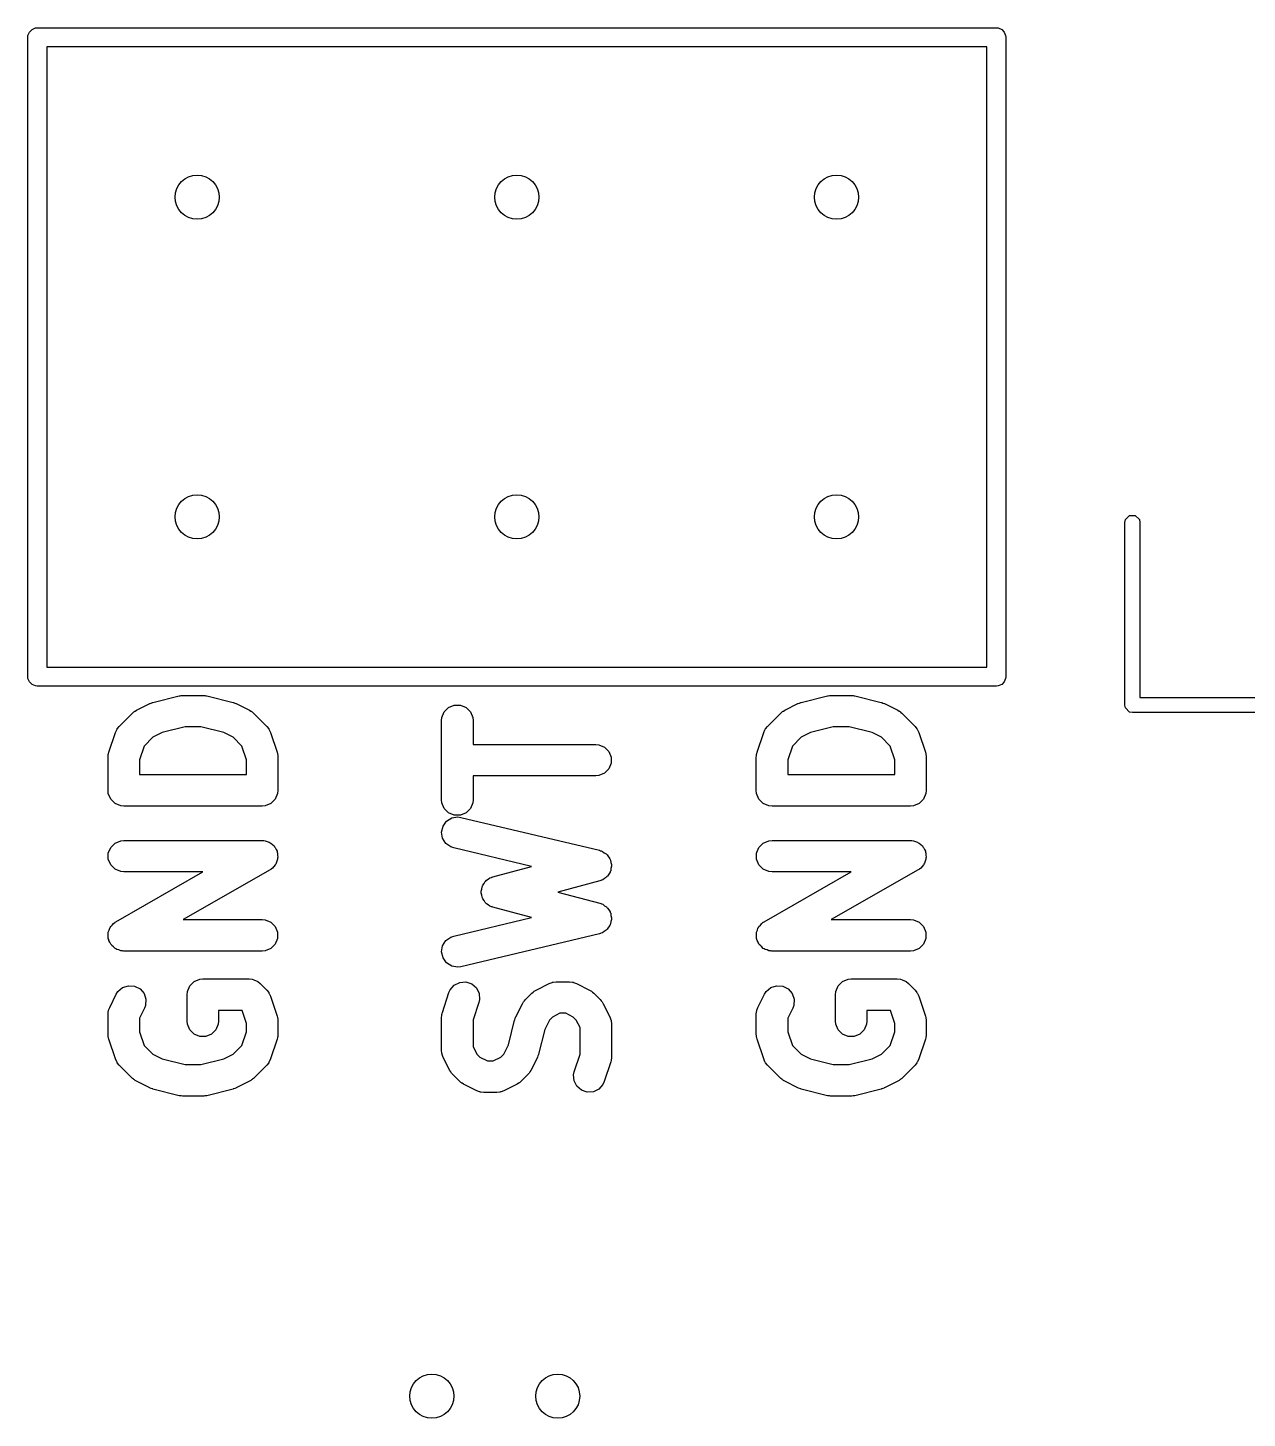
# Model space of a CAD drawing. Header units: inches. Extents: x -2.18 to 1.75, y 0.48 to 2.79.
# Drawn here: x -0.5565 to -0.1751, y 2.3555 to 2.7904 of the extents above; entities that cross this region are included whole.
import ezdxf

# ---------------------------------------------------------------- set-up
doc = ezdxf.new("R2010")
doc.units = ezdxf.units.IN
doc.header["$MEASUREMENT"] = 0
doc.layers.add('BLACK', color=250, linetype='CONTINUOUS')

msp = doc.modelspace()

# ---------------------------------------------------------------- linework, layer by layer
at = {"layer": 'BLACK', "linetype": 'CONTINUOUS'}
for p, q in [((-0.55654, 2.7874), (-0.55648, 2.78798)), ((-0.55654, 2.5874), (-0.55654, 2.7874)), ((-0.55648, 2.78798), (-0.55604, 2.78904)), ((-0.55604, 2.78904), (-0.55522, 2.78986)), ((-0.55522, 2.78986), (-0.55416, 2.7903)), ((-0.55416, 2.7903), (-0.55358, 2.79035)), ((-0.55358, 2.79035), (-0.25358, 2.79035)), ((-0.25358, 2.79035), (-0.25301, 2.7903)), ((-0.25301, 2.7903), (-0.25194, 2.78986)), ((-0.25194, 2.78986), (-0.25113, 2.78904)), ((-0.25113, 2.78904), (-0.25069, 2.78798)), ((-0.25069, 2.78798), (-0.25063, 2.7874)), ((-0.25063, 2.7874), (-0.25063, 2.5874)), ((-0.55063, 2.78445), (-0.55063, 2.59035)), ((-0.25654, 2.78445), (-0.55063, 2.78445)), ((-0.25654, 2.59035), (-0.25654, 2.78445)), ((-0.21343, 2.63563), (-0.21325, 2.63653)), ((-0.21343, 2.57854), (-0.21343, 2.63563)), ((-0.21325, 2.63653), (-0.21197, 2.63781)), ((-0.21197, 2.63781), (-0.21016, 2.63781)), ((-0.21016, 2.63781), (-0.20888, 2.63653)), ((-0.20888, 2.63653), (-0.2087, 2.63563)), ((-0.2087, 2.63563), (-0.2087, 2.58091)), ((-0.55648, 2.58683), (-0.55654, 2.5874)), ((-0.55063, 2.59035), (-0.25654, 2.59035)), ((-0.25063, 2.5874), (-0.25069, 2.58683)), ((-0.55604, 2.58576), (-0.55648, 2.58683)), ((-0.55522, 2.58495), (-0.55604, 2.58576)), ((-0.55416, 2.58451), (-0.55522, 2.58495)), ((-0.55358, 2.58445), (-0.55416, 2.58451)), ((-0.25358, 2.58445), (-0.55358, 2.58445)), ((-0.25301, 2.58451), (-0.25358, 2.58445)), ((-0.25194, 2.58495), (-0.25301, 2.58451)), ((-0.25113, 2.58576), (-0.25194, 2.58495)), ((-0.25069, 2.58683), (-0.25113, 2.58576)), ((-0.52253, 2.57692), (-0.51841, 2.57898)), ((-0.51841, 2.57898), (-0.51834, 2.57901)), ((-0.51834, 2.57901), (-0.51831, 2.57903)), ((-0.51831, 2.57903), (-0.51791, 2.57917)), ((-0.51791, 2.57917), (-0.51751, 2.57932)), ((-0.51751, 2.57932), (-0.51747, 2.57933)), ((-0.51747, 2.57933), (-0.5174, 2.57935)), ((-0.5174, 2.57935), (-0.50915, 2.58141)), ((-0.50915, 2.58141), (-0.50899, 2.58144)), ((-0.50899, 2.58144), (-0.50892, 2.58147)), ((-0.50892, 2.58147), (-0.50856, 2.5815)), ((-0.50856, 2.5815), (-0.5082, 2.58156)), ((-0.5082, 2.58156), (-0.50813, 2.58155)), ((-0.50813, 2.58155), (-0.50796, 2.58156)), ((-0.50796, 2.58156), (-0.50177, 2.58156)), ((-0.50177, 2.58156), (-0.50161, 2.58155)), ((-0.50161, 2.58155), (-0.50153, 2.58156)), ((-0.50153, 2.58156), (-0.50117, 2.5815)), ((-0.50117, 2.5815), (-0.50081, 2.58147)), ((-0.50081, 2.58147), (-0.50075, 2.58144)), ((-0.50075, 2.58144), (-0.50058, 2.58141)), ((-0.50058, 2.58141), (-0.49233, 2.57935)), ((-0.49233, 2.57935), (-0.49226, 2.57933)), ((-0.49226, 2.57933), (-0.49222, 2.57932)), ((-0.49222, 2.57932), (-0.49183, 2.57917)), ((-0.49183, 2.57917), (-0.49142, 2.57903)), ((-0.49142, 2.57903), (-0.49139, 2.57901)), ((-0.49139, 2.57901), (-0.49132, 2.57898)), ((-0.49132, 2.57898), (-0.4872, 2.57692)), ((-0.31978, 2.57692), (-0.31565, 2.57898)), ((-0.31565, 2.57898), (-0.31558, 2.57901)), ((-0.31558, 2.57901), (-0.31556, 2.57903)), ((-0.31556, 2.57903), (-0.31515, 2.57917)), ((-0.31515, 2.57917), (-0.31475, 2.57932)), ((-0.31475, 2.57932), (-0.31472, 2.57933)), ((-0.31472, 2.57933), (-0.31465, 2.57935)), ((-0.31465, 2.57935), (-0.3064, 2.58141)), ((-0.3064, 2.58141), (-0.30623, 2.58144)), ((-0.30623, 2.58144), (-0.30616, 2.58147)), ((-0.30616, 2.58147), (-0.3058, 2.5815)), ((-0.3058, 2.5815), (-0.30544, 2.58156)), ((-0.30544, 2.58156), (-0.30537, 2.58155)), ((-0.30537, 2.58155), (-0.3052, 2.58156)), ((-0.3052, 2.58156), (-0.29902, 2.58156)), ((-0.29902, 2.58156), (-0.29885, 2.58155)), ((-0.29885, 2.58155), (-0.29878, 2.58156)), ((-0.29878, 2.58156), (-0.29842, 2.5815)), ((-0.29842, 2.5815), (-0.29806, 2.58147)), ((-0.29806, 2.58147), (-0.29799, 2.58144)), ((-0.29799, 2.58144), (-0.29782, 2.58141)), ((-0.29782, 2.58141), (-0.28958, 2.57935)), ((-0.28958, 2.57935), (-0.2895, 2.57933)), ((-0.2895, 2.57933), (-0.28947, 2.57932)), ((-0.28947, 2.57932), (-0.28907, 2.57917)), ((-0.28907, 2.57917), (-0.28867, 2.57903)), ((-0.28867, 2.57903), (-0.28864, 2.57901)), ((-0.28864, 2.57901), (-0.28857, 2.57898)), ((-0.28857, 2.57898), (-0.28444, 2.57692)), ((-0.2087, 2.58091), (-0.1402, 2.58091)), ((-0.52794, 2.57187), (-0.52381, 2.576)), ((-0.52381, 2.576), (-0.52344, 2.57631)), ((-0.52344, 2.57631), (-0.52335, 2.5764)), ((-0.52335, 2.5764), (-0.5232, 2.5765)), ((-0.5232, 2.5765), (-0.52307, 2.57661)), ((-0.52307, 2.57661), (-0.52295, 2.57666)), ((-0.52295, 2.57666), (-0.52253, 2.57692)), ((-0.4872, 2.57692), (-0.48679, 2.57666)), ((-0.48679, 2.57666), (-0.48667, 2.57661)), ((-0.48667, 2.57661), (-0.48653, 2.5765)), ((-0.48653, 2.5765), (-0.48638, 2.5764)), ((-0.48638, 2.5764), (-0.4863, 2.57631)), ((-0.4863, 2.57631), (-0.48592, 2.576)), ((-0.48592, 2.576), (-0.4818, 2.57187)), ((-0.42711, 2.57369), (-0.42702, 2.57465)), ((-0.42702, 2.57465), (-0.42628, 2.57642)), ((-0.42628, 2.57642), (-0.42492, 2.57778)), ((-0.42492, 2.57778), (-0.42315, 2.57851)), ((-0.42315, 2.57851), (-0.42123, 2.57851)), ((-0.42123, 2.57851), (-0.41946, 2.57778)), ((-0.41946, 2.57778), (-0.4181, 2.57642)), ((-0.4181, 2.57642), (-0.41736, 2.57465)), ((-0.41736, 2.57465), (-0.41727, 2.57369)), ((-0.32518, 2.57187), (-0.32106, 2.576)), ((-0.32106, 2.576), (-0.32068, 2.57631)), ((-0.32068, 2.57631), (-0.3206, 2.5764)), ((-0.3206, 2.5764), (-0.32045, 2.5765)), ((-0.32045, 2.5765), (-0.32031, 2.57661)), ((-0.32031, 2.57661), (-0.32019, 2.57666)), ((-0.32019, 2.57666), (-0.31978, 2.57692)), ((-0.28444, 2.57692), (-0.28403, 2.57666)), ((-0.28403, 2.57666), (-0.28391, 2.57661)), ((-0.28391, 2.57661), (-0.28377, 2.5765)), ((-0.28377, 2.5765), (-0.28363, 2.5764)), ((-0.28363, 2.5764), (-0.28354, 2.57631)), ((-0.28354, 2.57631), (-0.28316, 2.576)), ((-0.28316, 2.576), (-0.27904, 2.57187)), ((-0.21325, 2.57764), (-0.21343, 2.57854)), ((-0.21197, 2.57636), (-0.21325, 2.57764)), ((-0.21106, 2.57618), (-0.21197, 2.57636)), ((-0.1402, 2.57618), (-0.21106, 2.57618)), ((-0.53119, 2.56376), (-0.52913, 2.56995)), ((-0.52913, 2.56995), (-0.52873, 2.57083)), ((-0.52873, 2.57083), (-0.52862, 2.57096)), ((-0.52862, 2.57096), (-0.52855, 2.57113)), ((-0.52855, 2.57113), (-0.52794, 2.57187)), ((-0.51449, 2.56993), (-0.51742, 2.56847)), ((-0.50735, 2.57172), (-0.51449, 2.56993)), ((-0.50238, 2.57172), (-0.50735, 2.57172)), ((-0.49524, 2.56993), (-0.50238, 2.57172)), ((-0.49232, 2.56847), (-0.49524, 2.56993)), ((-0.4818, 2.57187), (-0.48118, 2.57113)), ((-0.48118, 2.57113), (-0.48112, 2.57096)), ((-0.48112, 2.57096), (-0.481, 2.57083)), ((-0.481, 2.57083), (-0.48061, 2.56995)), ((-0.48061, 2.56995), (-0.47854, 2.56376)), ((-0.42711, 2.54894), (-0.42711, 2.57369)), ((-0.41727, 2.57369), (-0.41727, 2.56624)), ((-0.32843, 2.56376), (-0.32637, 2.56995)), ((-0.32637, 2.56995), (-0.32598, 2.57083)), ((-0.32598, 2.57083), (-0.32586, 2.57096)), ((-0.32586, 2.57096), (-0.32579, 2.57113)), ((-0.32579, 2.57113), (-0.32518, 2.57187)), ((-0.31174, 2.56993), (-0.31466, 2.56847)), ((-0.3046, 2.57172), (-0.31174, 2.56993)), ((-0.29962, 2.57172), (-0.3046, 2.57172)), ((-0.29249, 2.56993), (-0.29962, 2.57172)), ((-0.28956, 2.56847), (-0.29249, 2.56993)), ((-0.27904, 2.57187), (-0.27843, 2.57113)), ((-0.27843, 2.57113), (-0.27836, 2.57096)), ((-0.27836, 2.57096), (-0.27824, 2.57083)), ((-0.27824, 2.57083), (-0.27785, 2.56995)), ((-0.27785, 2.56995), (-0.27579, 2.56376)), ((-0.52016, 2.56573), (-0.5216, 2.56141)), ((-0.51742, 2.56847), (-0.52016, 2.56573)), ((-0.48958, 2.56573), (-0.49232, 2.56847)), ((-0.48813, 2.56141), (-0.48958, 2.56573)), ((-0.41727, 2.56624), (-0.37888, 2.56624)), ((-0.37888, 2.56624), (-0.37792, 2.56614)), ((-0.37792, 2.56614), (-0.37615, 2.56541)), ((-0.3174, 2.56573), (-0.31884, 2.56141)), ((-0.31466, 2.56847), (-0.3174, 2.56573)), ((-0.28682, 2.56573), (-0.28956, 2.56847)), ((-0.28538, 2.56141), (-0.28682, 2.56573)), ((-0.53144, 2.5622), (-0.53139, 2.56269)), ((-0.53144, 2.55189), (-0.53144, 2.5622)), ((-0.5314, 2.56282), (-0.53136, 2.56299)), ((-0.53139, 2.56269), (-0.5314, 2.56282)), ((-0.53136, 2.56299), (-0.53135, 2.56316)), ((-0.53135, 2.56316), (-0.5313, 2.56329)), ((-0.5313, 2.56329), (-0.53119, 2.56376)), ((-0.5216, 2.56141), (-0.5216, 2.55681)), ((-0.48813, 2.55681), (-0.48813, 2.56141)), ((-0.47854, 2.56376), (-0.47844, 2.56328)), ((-0.47844, 2.56328), (-0.47839, 2.56316)), ((-0.47839, 2.56316), (-0.47837, 2.56299)), ((-0.47837, 2.56299), (-0.47833, 2.56282)), ((-0.47833, 2.56282), (-0.47834, 2.56269)), ((-0.47834, 2.56269), (-0.47829, 2.5622)), ((-0.47829, 2.5622), (-0.47829, 2.55189)), ((-0.37615, 2.56541), (-0.37479, 2.56405)), ((-0.37479, 2.56405), (-0.37406, 2.56227)), ((-0.37406, 2.56227), (-0.37406, 2.56035)), ((-0.32869, 2.5622), (-0.32864, 2.56269)), ((-0.32869, 2.55189), (-0.32869, 2.5622)), ((-0.32865, 2.56282), (-0.32861, 2.56299)), ((-0.32864, 2.56269), (-0.32865, 2.56282)), ((-0.32861, 2.56299), (-0.32859, 2.56316)), ((-0.32859, 2.56316), (-0.32854, 2.56329)), ((-0.32854, 2.56329), (-0.32843, 2.56376)), ((-0.31884, 2.56141), (-0.31884, 2.55681)), ((-0.28538, 2.55681), (-0.28538, 2.56141)), ((-0.27579, 2.56376), (-0.27568, 2.56328)), ((-0.27568, 2.56328), (-0.27563, 2.56316)), ((-0.27563, 2.56316), (-0.27561, 2.56299)), ((-0.27561, 2.56299), (-0.27557, 2.56282)), ((-0.27557, 2.56282), (-0.27558, 2.56269)), ((-0.27558, 2.56269), (-0.27554, 2.5622)), ((-0.27554, 2.5622), (-0.27554, 2.55189)), ((-0.37615, 2.55722), (-0.37792, 2.55649)), ((-0.37479, 2.55858), (-0.37615, 2.55722)), ((-0.37406, 2.56035), (-0.37479, 2.55858)), ((-0.5216, 2.55681), (-0.48813, 2.55681)), ((-0.37888, 2.55639), (-0.41727, 2.55639)), ((-0.41727, 2.55639), (-0.41727, 2.54894)), ((-0.37792, 2.55649), (-0.37888, 2.55639)), ((-0.31884, 2.55681), (-0.28538, 2.55681)), ((-0.53135, 2.55093), (-0.53144, 2.55189)), ((-0.53061, 2.54916), (-0.53135, 2.55093)), ((-0.52925, 2.5478), (-0.53061, 2.54916)), ((-0.47912, 2.54916), (-0.48048, 2.5478)), ((-0.47839, 2.55093), (-0.47912, 2.54916)), ((-0.47829, 2.55189), (-0.47839, 2.55093)), ((-0.42702, 2.54798), (-0.42711, 2.54894)), ((-0.41727, 2.54894), (-0.41736, 2.54798)), ((-0.32859, 2.55093), (-0.32869, 2.55189)), ((-0.32786, 2.54916), (-0.32859, 2.55093)), ((-0.3265, 2.5478), (-0.32786, 2.54916)), ((-0.27637, 2.54916), (-0.27772, 2.5478)), ((-0.27563, 2.55093), (-0.27637, 2.54916)), ((-0.27554, 2.55189), (-0.27563, 2.55093)), ((-0.52748, 2.54707), (-0.52925, 2.5478)), ((-0.52652, 2.54697), (-0.52748, 2.54707)), ((-0.48321, 2.54697), (-0.52652, 2.54697)), ((-0.48225, 2.54707), (-0.48321, 2.54697)), ((-0.48048, 2.5478), (-0.48225, 2.54707)), ((-0.42628, 2.54621), (-0.42702, 2.54798)), ((-0.42492, 2.54485), (-0.42628, 2.54621)), ((-0.42315, 2.54411), (-0.42492, 2.54485)), ((-0.42123, 2.54411), (-0.42315, 2.54411)), ((-0.41946, 2.54485), (-0.42123, 2.54411)), ((-0.4181, 2.54621), (-0.41946, 2.54485)), ((-0.41736, 2.54798), (-0.4181, 2.54621)), ((-0.32472, 2.54707), (-0.3265, 2.5478)), ((-0.32376, 2.54697), (-0.32472, 2.54707)), ((-0.28046, 2.54697), (-0.32376, 2.54697)), ((-0.2795, 2.54707), (-0.28046, 2.54697)), ((-0.27772, 2.5478), (-0.2795, 2.54707)), ((-0.42711, 2.53881), (-0.42666, 2.54068)), ((-0.42666, 2.54068), (-0.42554, 2.54224)), ((-0.42554, 2.54224), (-0.4239, 2.54324)), ((-0.4239, 2.54324), (-0.42201, 2.54355)), ((-0.42201, 2.54355), (-0.42105, 2.54342)), ((-0.42105, 2.54342), (-0.37774, 2.53311)), ((-0.53061, 2.53401), (-0.52925, 2.53536)), ((-0.52925, 2.53536), (-0.52748, 2.5361)), ((-0.52748, 2.5361), (-0.52652, 2.53619)), ((-0.52652, 2.53619), (-0.48321, 2.53619)), ((-0.48321, 2.53619), (-0.48297, 2.53617)), ((-0.48297, 2.53617), (-0.48287, 2.53618)), ((-0.48287, 2.53618), (-0.48274, 2.53615)), ((-0.48274, 2.53615), (-0.48225, 2.5361)), ((-0.48225, 2.5361), (-0.48165, 2.53585)), ((-0.48165, 2.53585), (-0.48102, 2.53568)), ((-0.48102, 2.53568), (-0.48077, 2.53548)), ((-0.48077, 2.53548), (-0.48048, 2.53536)), ((-0.48048, 2.53536), (-0.48002, 2.5349)), ((-0.4268, 2.53692), (-0.42711, 2.53881)), ((-0.4258, 2.53528), (-0.4268, 2.53692)), ((-0.42424, 2.53416), (-0.4258, 2.53528)), ((-0.32786, 2.53401), (-0.3265, 2.53536)), ((-0.3265, 2.53536), (-0.32472, 2.5361)), ((-0.32472, 2.5361), (-0.32376, 2.53619)), ((-0.32376, 2.53619), (-0.28046, 2.53619)), ((-0.28046, 2.53619), (-0.28021, 2.53617)), ((-0.28021, 2.53617), (-0.28011, 2.53618)), ((-0.28011, 2.53618), (-0.27999, 2.53615)), ((-0.27999, 2.53615), (-0.2795, 2.5361)), ((-0.2795, 2.5361), (-0.27889, 2.53585)), ((-0.27889, 2.53585), (-0.27826, 2.53568)), ((-0.27826, 2.53568), (-0.27801, 2.53548)), ((-0.27801, 2.53548), (-0.27772, 2.53536)), ((-0.27772, 2.53536), (-0.27726, 2.5349)), ((-0.53135, 2.53223), (-0.53061, 2.53401)), ((-0.53135, 2.53031), (-0.53135, 2.53223)), ((-0.48002, 2.5349), (-0.4795, 2.5345)), ((-0.4795, 2.5345), (-0.47934, 2.53423)), ((-0.47934, 2.53423), (-0.47912, 2.53401)), ((-0.47912, 2.53401), (-0.47887, 2.5334)), ((-0.47887, 2.5334), (-0.47855, 2.53283)), ((-0.47855, 2.53283), (-0.47851, 2.53252)), ((-0.47851, 2.53252), (-0.47839, 2.53223)), ((-0.47839, 2.53223), (-0.47839, 2.53158)), ((-0.47839, 2.53158), (-0.4783, 2.53093)), ((-0.4783, 2.53093), (-0.47839, 2.53062)), ((-0.42333, 2.53384), (-0.42424, 2.53416)), ((-0.399, 2.52805), (-0.42333, 2.53384)), ((-0.37774, 2.53311), (-0.37741, 2.53299)), ((-0.37741, 2.53299), (-0.3773, 2.53298)), ((-0.3773, 2.53298), (-0.37719, 2.53291)), ((-0.37719, 2.53291), (-0.37683, 2.53279)), ((-0.37683, 2.53279), (-0.37625, 2.53237)), ((-0.37625, 2.53237), (-0.37563, 2.53201)), ((-0.37563, 2.53201), (-0.37548, 2.53181)), ((-0.37548, 2.53181), (-0.37528, 2.53167)), ((-0.37528, 2.53167), (-0.3749, 2.53106)), ((-0.3749, 2.53106), (-0.37447, 2.53049)), ((-0.32859, 2.53223), (-0.32786, 2.53401)), ((-0.32859, 2.53031), (-0.32859, 2.53223)), ((-0.27726, 2.5349), (-0.27674, 2.5345)), ((-0.27674, 2.5345), (-0.27659, 2.53423)), ((-0.27659, 2.53423), (-0.27637, 2.53401)), ((-0.27637, 2.53401), (-0.27612, 2.5334)), ((-0.27612, 2.5334), (-0.27579, 2.53283)), ((-0.27579, 2.53283), (-0.27575, 2.53252)), ((-0.27575, 2.53252), (-0.27563, 2.53223)), ((-0.27563, 2.53223), (-0.27563, 2.53158)), ((-0.27563, 2.53158), (-0.27555, 2.53093)), ((-0.27555, 2.53093), (-0.27563, 2.53062)), ((-0.53061, 2.52854), (-0.53135, 2.53031)), ((-0.52925, 2.52718), (-0.53061, 2.52854)), ((-0.52748, 2.52644), (-0.52925, 2.52718)), ((-0.52652, 2.52635), (-0.52748, 2.52644)), ((-0.48077, 2.527), (-0.50799, 2.51145)), ((-0.48057, 2.52714), (-0.48077, 2.527)), ((-0.48048, 2.52718), (-0.48057, 2.52714)), ((-0.48039, 2.52727), (-0.48048, 2.52718)), ((-0.47999, 2.52756), (-0.48039, 2.52727)), ((-0.47958, 2.52807), (-0.47999, 2.52756)), ((-0.47912, 2.52854), (-0.47958, 2.52807)), ((-0.479, 2.52883), (-0.47912, 2.52854)), ((-0.47881, 2.52907), (-0.479, 2.52883)), ((-0.47864, 2.52971), (-0.47881, 2.52907)), ((-0.47839, 2.53031), (-0.47864, 2.52971)), ((-0.47839, 2.53062), (-0.47839, 2.53031)), ((-0.41108, 2.52482), (-0.399, 2.52805)), ((-0.37447, 2.53049), (-0.3744, 2.53025)), ((-0.37435, 2.52651), (-0.37441, 2.52627)), ((-0.3744, 2.53025), (-0.37427, 2.53003)), ((-0.37422, 2.52673), (-0.37435, 2.52651)), ((-0.37427, 2.53003), (-0.37416, 2.52932)), ((-0.37413, 2.52744), (-0.37422, 2.52673)), ((-0.37416, 2.52932), (-0.37397, 2.52863)), ((-0.37396, 2.52813), (-0.37413, 2.52744)), ((-0.37397, 2.52863), (-0.374, 2.52838)), ((-0.374, 2.52838), (-0.37396, 2.52813)), ((-0.32786, 2.52854), (-0.32859, 2.53031)), ((-0.3265, 2.52718), (-0.32786, 2.52854)), ((-0.32472, 2.52644), (-0.3265, 2.52718)), ((-0.32376, 2.52635), (-0.32472, 2.52644)), ((-0.27802, 2.527), (-0.30523, 2.51145)), ((-0.27781, 2.52714), (-0.27802, 2.527)), ((-0.27772, 2.52718), (-0.27781, 2.52714)), ((-0.27763, 2.52727), (-0.27772, 2.52718)), ((-0.27723, 2.52756), (-0.27763, 2.52727)), ((-0.27683, 2.52807), (-0.27723, 2.52756)), ((-0.27637, 2.52854), (-0.27683, 2.52807)), ((-0.27625, 2.52883), (-0.27637, 2.52854)), ((-0.27605, 2.52907), (-0.27625, 2.52883)), ((-0.27588, 2.52971), (-0.27605, 2.52907)), ((-0.27563, 2.53031), (-0.27588, 2.52971)), ((-0.27563, 2.53062), (-0.27563, 2.53031)), ((-0.52896, 2.5108), (-0.50174, 2.52635)), ((-0.50174, 2.52635), (-0.52652, 2.52635)), ((-0.41431, 2.52193), (-0.41423, 2.52224)), ((-0.41423, 2.52224), (-0.41384, 2.52276)), ((-0.41384, 2.52276), (-0.41351, 2.52332)), ((-0.41351, 2.52332), (-0.41326, 2.52351)), ((-0.41326, 2.52351), (-0.41307, 2.52377)), ((-0.41307, 2.52377), (-0.4125, 2.52409)), ((-0.4125, 2.52409), (-0.41199, 2.52449)), ((-0.41199, 2.52449), (-0.41152, 2.52466)), ((-0.41152, 2.52466), (-0.4114, 2.52473)), ((-0.4114, 2.52473), (-0.41131, 2.52474)), ((-0.41131, 2.52474), (-0.41108, 2.52482)), ((-0.37761, 2.52356), (-0.39072, 2.52007)), ((-0.37729, 2.52369), (-0.37761, 2.52356)), ((-0.37717, 2.5237), (-0.37729, 2.52369)), ((-0.37707, 2.52377), (-0.37717, 2.5237)), ((-0.37671, 2.5239), (-0.37707, 2.52377)), ((-0.37614, 2.52434), (-0.37671, 2.5239)), ((-0.37554, 2.52471), (-0.37614, 2.52434)), ((-0.37539, 2.52492), (-0.37554, 2.52471)), ((-0.37519, 2.52507), (-0.37539, 2.52492)), ((-0.37483, 2.52569), (-0.37519, 2.52507)), ((-0.37441, 2.52627), (-0.37483, 2.52569)), ((-0.32621, 2.5108), (-0.29899, 2.52635)), ((-0.29899, 2.52635), (-0.32376, 2.52635)), ((-0.41473, 2.52039), (-0.41456, 2.52101)), ((-0.41469, 2.52007), (-0.41473, 2.52039)), ((-0.41473, 2.51975), (-0.41469, 2.52007)), ((-0.41456, 2.51913), (-0.41473, 2.51975)), ((-0.41456, 2.52101), (-0.41447, 2.52166)), ((-0.41447, 2.51848), (-0.41456, 2.51913)), ((-0.41447, 2.52166), (-0.41431, 2.52193)), ((-0.41431, 2.51821), (-0.41447, 2.51848)), ((-0.41423, 2.5179), (-0.41431, 2.51821)), ((-0.41384, 2.51738), (-0.41423, 2.5179)), ((-0.39072, 2.52007), (-0.37761, 2.51658)), ((-0.41351, 2.51682), (-0.41384, 2.51738)), ((-0.41326, 2.51663), (-0.41351, 2.51682)), ((-0.41307, 2.51637), (-0.41326, 2.51663)), ((-0.4125, 2.51605), (-0.41307, 2.51637)), ((-0.41199, 2.51565), (-0.4125, 2.51605)), ((-0.41152, 2.51548), (-0.41199, 2.51565)), ((-0.4114, 2.51541), (-0.41152, 2.51548)), ((-0.41131, 2.5154), (-0.4114, 2.51541)), ((-0.41108, 2.51531), (-0.41131, 2.5154)), ((-0.399, 2.51209), (-0.41108, 2.51531)), ((-0.37761, 2.51658), (-0.37729, 2.51645)), ((-0.37729, 2.51645), (-0.37717, 2.51643)), ((-0.37717, 2.51643), (-0.37707, 2.51637)), ((-0.37707, 2.51637), (-0.37671, 2.51624)), ((-0.37671, 2.51624), (-0.37614, 2.5158)), ((-0.37614, 2.5158), (-0.37554, 2.51543)), ((-0.37554, 2.51543), (-0.37539, 2.51522)), ((-0.37539, 2.51522), (-0.37519, 2.51507)), ((-0.37519, 2.51507), (-0.37483, 2.51445)), ((-0.37483, 2.51445), (-0.37441, 2.51387)), ((-0.37441, 2.51387), (-0.37435, 2.51363)), ((-0.37435, 2.51363), (-0.37422, 2.51341)), ((-0.37422, 2.51341), (-0.37413, 2.5127)), ((-0.53073, 2.50897), (-0.53061, 2.50926)), ((-0.53061, 2.50926), (-0.53015, 2.50972)), ((-0.53015, 2.50972), (-0.52975, 2.51024)), ((-0.52975, 2.51024), (-0.52935, 2.51052)), ((-0.52935, 2.51052), (-0.52925, 2.51062)), ((-0.52925, 2.51062), (-0.52916, 2.51065)), ((-0.52916, 2.51065), (-0.52896, 2.5108)), ((-0.50799, 2.51145), (-0.48321, 2.51145)), ((-0.48321, 2.51145), (-0.48225, 2.51135)), ((-0.48225, 2.51135), (-0.48048, 2.51062)), ((-0.48048, 2.51062), (-0.47912, 2.50926)), ((-0.47912, 2.50926), (-0.47839, 2.50748)), ((-0.42333, 2.5063), (-0.399, 2.51209)), ((-0.3749, 2.50908), (-0.37528, 2.50847)), ((-0.37447, 2.50965), (-0.3749, 2.50908)), ((-0.3744, 2.50989), (-0.37447, 2.50965)), ((-0.37427, 2.51011), (-0.3744, 2.50989)), ((-0.37416, 2.51081), (-0.37427, 2.51011)), ((-0.37397, 2.5115), (-0.37416, 2.51081)), ((-0.37413, 2.5127), (-0.37396, 2.512)), ((-0.37396, 2.512), (-0.374, 2.51175)), ((-0.374, 2.51175), (-0.37397, 2.5115)), ((-0.32798, 2.50897), (-0.32786, 2.50926)), ((-0.32786, 2.50926), (-0.32739, 2.50972)), ((-0.32739, 2.50972), (-0.32699, 2.51024)), ((-0.32699, 2.51024), (-0.32659, 2.51052)), ((-0.32659, 2.51052), (-0.3265, 2.51062)), ((-0.3265, 2.51062), (-0.32641, 2.51065)), ((-0.32641, 2.51065), (-0.32621, 2.5108)), ((-0.30523, 2.51145), (-0.28046, 2.51145)), ((-0.28046, 2.51145), (-0.2795, 2.51135)), ((-0.2795, 2.51135), (-0.27772, 2.51062)), ((-0.27772, 2.51062), (-0.27637, 2.50926)), ((-0.27637, 2.50926), (-0.27563, 2.50748)), ((-0.53143, 2.50687), (-0.53135, 2.50717)), ((-0.53135, 2.50622), (-0.53143, 2.50687)), ((-0.53135, 2.50748), (-0.5311, 2.50809)), ((-0.53135, 2.50717), (-0.53135, 2.50748)), ((-0.53135, 2.50556), (-0.53135, 2.50622)), ((-0.53123, 2.50527), (-0.53135, 2.50556)), ((-0.53119, 2.50496), (-0.53123, 2.50527)), ((-0.53086, 2.50439), (-0.53119, 2.50496)), ((-0.5311, 2.50809), (-0.53092, 2.50872)), ((-0.53092, 2.50872), (-0.53073, 2.50897)), ((-0.47839, 2.50556), (-0.47912, 2.50379)), ((-0.47839, 2.50748), (-0.47839, 2.50556)), ((-0.4268, 2.50322), (-0.4258, 2.50486)), ((-0.4258, 2.50486), (-0.42424, 2.50598)), ((-0.42424, 2.50598), (-0.42333, 2.5063)), ((-0.37774, 2.50703), (-0.42105, 2.49672)), ((-0.37741, 2.50715), (-0.37774, 2.50703)), ((-0.3773, 2.50716), (-0.37741, 2.50715)), ((-0.37719, 2.50722), (-0.3773, 2.50716)), ((-0.37683, 2.50735), (-0.37719, 2.50722)), ((-0.37625, 2.50777), (-0.37683, 2.50735)), ((-0.37563, 2.50812), (-0.37625, 2.50777)), ((-0.37548, 2.50833), (-0.37563, 2.50812)), ((-0.37528, 2.50847), (-0.37548, 2.50833)), ((-0.32867, 2.50687), (-0.32859, 2.50717)), ((-0.32859, 2.50622), (-0.32867, 2.50687)), ((-0.32859, 2.50748), (-0.32834, 2.50809)), ((-0.32859, 2.50717), (-0.32859, 2.50748)), ((-0.32859, 2.50556), (-0.32859, 2.50622)), ((-0.32847, 2.50527), (-0.32859, 2.50556)), ((-0.32843, 2.50496), (-0.32847, 2.50527)), ((-0.32811, 2.50439), (-0.32843, 2.50496)), ((-0.32834, 2.50809), (-0.32817, 2.50872)), ((-0.32817, 2.50872), (-0.32798, 2.50897)), ((-0.27563, 2.50556), (-0.27637, 2.50379)), ((-0.27563, 2.50748), (-0.27563, 2.50556)), ((-0.53061, 2.50379), (-0.53086, 2.50439)), ((-0.53039, 2.50357), (-0.53061, 2.50379)), ((-0.53023, 2.5033), (-0.53039, 2.50357)), ((-0.52972, 2.5029), (-0.53023, 2.5033)), ((-0.52925, 2.50243), (-0.52972, 2.5029)), ((-0.52896, 2.50231), (-0.52925, 2.50243)), ((-0.52872, 2.50212), (-0.52896, 2.50231)), ((-0.52809, 2.50195), (-0.52872, 2.50212)), ((-0.52748, 2.5017), (-0.52809, 2.50195)), ((-0.52699, 2.50165), (-0.52748, 2.5017)), ((-0.52686, 2.50161), (-0.52699, 2.50165)), ((-0.52677, 2.50163), (-0.52686, 2.50161)), ((-0.52652, 2.5016), (-0.52677, 2.50163)), ((-0.48321, 2.5016), (-0.52652, 2.5016)), ((-0.48225, 2.5017), (-0.48321, 2.5016)), ((-0.48048, 2.50243), (-0.48225, 2.5017)), ((-0.47912, 2.50379), (-0.48048, 2.50243)), ((-0.42711, 2.50133), (-0.4268, 2.50322)), ((-0.42666, 2.49946), (-0.42711, 2.50133)), ((-0.32786, 2.50379), (-0.32811, 2.50439)), ((-0.32763, 2.50357), (-0.32786, 2.50379)), ((-0.32748, 2.5033), (-0.32763, 2.50357)), ((-0.32696, 2.5029), (-0.32748, 2.5033)), ((-0.3265, 2.50243), (-0.32696, 2.5029)), ((-0.32621, 2.50231), (-0.3265, 2.50243)), ((-0.32596, 2.50212), (-0.32621, 2.50231)), ((-0.32533, 2.50195), (-0.32596, 2.50212)), ((-0.32472, 2.5017), (-0.32533, 2.50195)), ((-0.32423, 2.50165), (-0.32472, 2.5017)), ((-0.32411, 2.50161), (-0.32423, 2.50165)), ((-0.32401, 2.50163), (-0.32411, 2.50161)), ((-0.32376, 2.5016), (-0.32401, 2.50163)), ((-0.28046, 2.5016), (-0.32376, 2.5016)), ((-0.2795, 2.5017), (-0.28046, 2.5016)), ((-0.27772, 2.50243), (-0.2795, 2.5017)), ((-0.27637, 2.50379), (-0.27772, 2.50243)), ((-0.42554, 2.4979), (-0.42666, 2.49946)), ((-0.4239, 2.4969), (-0.42554, 2.4979)), ((-0.42201, 2.49659), (-0.4239, 2.4969)), ((-0.42105, 2.49672), (-0.42201, 2.49659)), ((-0.50587, 2.4907), (-0.50451, 2.49206)), ((-0.50451, 2.49206), (-0.50273, 2.49279)), ((-0.50273, 2.49279), (-0.50177, 2.49289)), ((-0.50177, 2.49289), (-0.48734, 2.49289)), ((-0.48734, 2.49289), (-0.48638, 2.49279)), ((-0.48638, 2.49279), (-0.48638, 2.49279)), ((-0.48638, 2.49279), (-0.48586, 2.49258)), ((-0.48586, 2.49258), (-0.4846, 2.49206)), ((-0.4846, 2.49206), (-0.4846, 2.49206)), ((-0.4846, 2.49206), (-0.48386, 2.49144)), ((-0.42314, 2.49096), (-0.42143, 2.49182)), ((-0.42143, 2.49182), (-0.41951, 2.49196)), ((-0.41951, 2.49196), (-0.41769, 2.49135)), ((-0.39346, 2.49148), (-0.39256, 2.49182)), ((-0.39256, 2.49182), (-0.39238, 2.49183)), ((-0.39238, 2.49183), (-0.39222, 2.4919)), ((-0.39222, 2.4919), (-0.39126, 2.49199)), ((-0.39126, 2.49199), (-0.38713, 2.49199)), ((-0.38713, 2.49199), (-0.38617, 2.4919)), ((-0.38617, 2.4919), (-0.38601, 2.49183)), ((-0.38601, 2.49183), (-0.38583, 2.49182)), ((-0.38583, 2.49182), (-0.38493, 2.49148)), ((-0.30311, 2.4907), (-0.30175, 2.49206)), ((-0.30175, 2.49206), (-0.29998, 2.49279)), ((-0.29998, 2.49279), (-0.29902, 2.49289)), ((-0.29902, 2.49289), (-0.28458, 2.49289)), ((-0.28458, 2.49289), (-0.28362, 2.49279)), ((-0.28362, 2.49279), (-0.28362, 2.49279)), ((-0.28362, 2.49279), (-0.2831, 2.49258)), ((-0.2831, 2.49258), (-0.28185, 2.49206)), ((-0.28185, 2.49206), (-0.28185, 2.49206)), ((-0.28185, 2.49206), (-0.2811, 2.49144)), ((-0.53092, 2.48398), (-0.52886, 2.4881)), ((-0.52886, 2.4881), (-0.52835, 2.48892)), ((-0.52835, 2.48892), (-0.5269, 2.49018)), ((-0.5269, 2.49018), (-0.52507, 2.49078)), ((-0.52507, 2.49078), (-0.52316, 2.49065)), ((-0.52316, 2.49065), (-0.52144, 2.48979)), ((-0.52144, 2.48979), (-0.52018, 2.48834)), ((-0.52018, 2.48834), (-0.51958, 2.48652)), ((-0.50669, 2.48796), (-0.5066, 2.48892)), ((-0.50669, 2.47972), (-0.50669, 2.48796)), ((-0.5066, 2.48892), (-0.50587, 2.4907)), ((-0.48386, 2.49144), (-0.4818, 2.48938)), ((-0.4818, 2.48938), (-0.48118, 2.48864)), ((-0.48118, 2.48864), (-0.48112, 2.48847)), ((-0.48112, 2.48847), (-0.481, 2.48834)), ((-0.481, 2.48834), (-0.48061, 2.48746)), ((-0.48061, 2.48746), (-0.47854, 2.48127)), ((-0.42686, 2.48244), (-0.4248, 2.48863)), ((-0.4248, 2.48863), (-0.4244, 2.48951)), ((-0.4244, 2.48951), (-0.42314, 2.49096)), ((-0.41769, 2.49135), (-0.41624, 2.49009)), ((-0.41624, 2.49009), (-0.41538, 2.48837)), ((-0.41538, 2.48837), (-0.41524, 2.48646)), ((-0.40092, 2.48643), (-0.39886, 2.48849)), ((-0.39886, 2.48849), (-0.39848, 2.4888)), ((-0.39848, 2.4888), (-0.3984, 2.4889)), ((-0.3984, 2.4889), (-0.39825, 2.48899)), ((-0.39825, 2.48899), (-0.39811, 2.4891)), ((-0.39811, 2.4891), (-0.39799, 2.48915)), ((-0.39799, 2.48915), (-0.39758, 2.48941)), ((-0.39758, 2.48941), (-0.39346, 2.49148)), ((-0.38493, 2.49148), (-0.38081, 2.48941)), ((-0.38081, 2.48941), (-0.38039, 2.48915)), ((-0.38039, 2.48915), (-0.38027, 2.4891)), ((-0.38027, 2.4891), (-0.38014, 2.48899)), ((-0.38014, 2.48899), (-0.37999, 2.4889)), ((-0.37999, 2.4889), (-0.3799, 2.4888)), ((-0.3799, 2.4888), (-0.37953, 2.48849)), ((-0.37953, 2.48849), (-0.37747, 2.48643)), ((-0.32817, 2.48398), (-0.3261, 2.4881)), ((-0.3261, 2.4881), (-0.32559, 2.48892)), ((-0.32559, 2.48892), (-0.32414, 2.49018)), ((-0.32414, 2.49018), (-0.32232, 2.49078)), ((-0.32232, 2.49078), (-0.3204, 2.49065)), ((-0.3204, 2.49065), (-0.31869, 2.48979)), ((-0.31869, 2.48979), (-0.31743, 2.48834)), ((-0.31743, 2.48834), (-0.31682, 2.48652)), ((-0.30394, 2.48796), (-0.30384, 2.48892)), ((-0.30394, 2.47972), (-0.30394, 2.48796)), ((-0.30384, 2.48892), (-0.30311, 2.4907)), ((-0.2811, 2.49144), (-0.27904, 2.48938)), ((-0.27904, 2.48938), (-0.27843, 2.48864)), ((-0.27843, 2.48864), (-0.27836, 2.48847)), ((-0.27836, 2.48847), (-0.27824, 2.48834)), ((-0.27824, 2.48834), (-0.27785, 2.48746)), ((-0.27785, 2.48746), (-0.27579, 2.48127)), ((-0.53128, 2.4829), (-0.53127, 2.48308)), ((-0.53127, 2.48308), (-0.53092, 2.48398)), ((-0.52006, 2.4837), (-0.5216, 2.48062)), ((-0.51971, 2.4846), (-0.52006, 2.4837)), ((-0.51958, 2.48652), (-0.51971, 2.4846)), ((-0.48951, 2.48304), (-0.49685, 2.48304)), ((-0.49685, 2.48304), (-0.49685, 2.47972)), ((-0.48813, 2.47892), (-0.48951, 2.48304)), ((-0.41546, 2.48552), (-0.41727, 2.48009)), ((-0.41524, 2.48646), (-0.41546, 2.48552)), ((-0.40391, 2.48103), (-0.40184, 2.48515)), ((-0.40184, 2.48515), (-0.40158, 2.48556)), ((-0.40158, 2.48556), (-0.40153, 2.48568)), ((-0.40153, 2.48568), (-0.40142, 2.48582)), ((-0.40142, 2.48582), (-0.40133, 2.48597)), ((-0.40133, 2.48597), (-0.40123, 2.48605)), ((-0.40123, 2.48605), (-0.40092, 2.48643)), ((-0.37747, 2.48643), (-0.37716, 2.48605)), ((-0.37716, 2.48605), (-0.37706, 2.48597)), ((-0.37706, 2.48597), (-0.37696, 2.48582)), ((-0.37696, 2.48582), (-0.37685, 2.48568)), ((-0.37685, 2.48568), (-0.3768, 2.48556)), ((-0.3768, 2.48556), (-0.37654, 2.48515)), ((-0.37654, 2.48515), (-0.37448, 2.48103)), ((-0.32852, 2.4829), (-0.32851, 2.48308)), ((-0.32851, 2.48308), (-0.32817, 2.48398)), ((-0.3173, 2.4837), (-0.31884, 2.48062)), ((-0.31696, 2.4846), (-0.3173, 2.4837)), ((-0.31682, 2.48652), (-0.31696, 2.4846)), ((-0.28675, 2.48304), (-0.2941, 2.48304)), ((-0.2941, 2.48304), (-0.2941, 2.47972)), ((-0.28538, 2.47892), (-0.28675, 2.48304)), ((-0.53144, 2.48178), (-0.53135, 2.48274)), ((-0.53144, 2.47559), (-0.53144, 2.48178)), ((-0.53135, 2.48274), (-0.53128, 2.4829)), ((-0.5216, 2.48062), (-0.5216, 2.47639)), ((-0.5066, 2.47876), (-0.50669, 2.47972)), ((-0.50587, 2.47698), (-0.5066, 2.47876)), ((-0.49695, 2.47876), (-0.49768, 2.47698)), ((-0.49685, 2.47972), (-0.49695, 2.47876)), ((-0.48813, 2.47639), (-0.48813, 2.47892)), ((-0.47854, 2.48127), (-0.47844, 2.4808)), ((-0.47844, 2.4808), (-0.47839, 2.48068)), ((-0.47839, 2.48068), (-0.47837, 2.4805)), ((-0.47837, 2.4805), (-0.47833, 2.48033)), ((-0.47833, 2.48033), (-0.47834, 2.4802)), ((-0.47834, 2.4802), (-0.47829, 2.47972)), ((-0.47829, 2.47972), (-0.47829, 2.47559)), ((-0.42711, 2.48089), (-0.42706, 2.48137)), ((-0.42711, 2.47058), (-0.42711, 2.48089)), ((-0.42707, 2.4815), (-0.42703, 2.48167)), ((-0.42706, 2.48137), (-0.42707, 2.4815)), ((-0.42703, 2.48167), (-0.42702, 2.48185)), ((-0.42702, 2.48185), (-0.42697, 2.48197)), ((-0.42697, 2.48197), (-0.42686, 2.48244)), ((-0.41727, 2.48009), (-0.41727, 2.47174)), ((-0.40621, 2.47229), (-0.40428, 2.48002)), ((-0.40428, 2.48002), (-0.40425, 2.48009)), ((-0.40425, 2.48012), (-0.4041, 2.48052)), ((-0.40425, 2.48009), (-0.40425, 2.48012)), ((-0.4041, 2.48052), (-0.40395, 2.48093)), ((-0.40395, 2.48093), (-0.40393, 2.48096)), ((-0.40393, 2.48096), (-0.40391, 2.48103)), ((-0.3934, 2.48003), (-0.39486, 2.47711)), ((-0.39247, 2.48097), (-0.3934, 2.48003)), ((-0.39009, 2.48215), (-0.39247, 2.48097)), ((-0.38829, 2.48215), (-0.39009, 2.48215)), ((-0.38592, 2.48097), (-0.38829, 2.48215)), ((-0.38499, 2.48003), (-0.38592, 2.48097)), ((-0.3838, 2.47766), (-0.38499, 2.48003)), ((-0.37448, 2.48103), (-0.37414, 2.48012)), ((-0.37414, 2.48012), (-0.37412, 2.47995)), ((-0.37412, 2.47995), (-0.37406, 2.47978)), ((-0.37406, 2.47978), (-0.37396, 2.47882)), ((-0.37396, 2.47882), (-0.37396, 2.46851)), ((-0.32869, 2.48178), (-0.32859, 2.48274)), ((-0.32869, 2.47559), (-0.32869, 2.48178)), ((-0.32859, 2.48274), (-0.32852, 2.4829)), ((-0.31884, 2.48062), (-0.31884, 2.47639)), ((-0.30384, 2.47876), (-0.30394, 2.47972)), ((-0.30311, 2.47698), (-0.30384, 2.47876)), ((-0.29419, 2.47876), (-0.29493, 2.47698)), ((-0.2941, 2.47972), (-0.29419, 2.47876)), ((-0.28538, 2.47639), (-0.28538, 2.47892)), ((-0.27579, 2.48127), (-0.27568, 2.4808)), ((-0.27568, 2.4808), (-0.27563, 2.48068)), ((-0.27563, 2.48068), (-0.27561, 2.4805)), ((-0.27561, 2.4805), (-0.27557, 2.48033)), ((-0.27557, 2.48033), (-0.27558, 2.4802)), ((-0.27558, 2.4802), (-0.27554, 2.47972)), ((-0.27554, 2.47972), (-0.27554, 2.47559)), ((-0.53139, 2.4751), (-0.53144, 2.47559)), ((-0.5314, 2.47498), (-0.53139, 2.4751)), ((-0.53136, 2.4748), (-0.5314, 2.47498)), ((-0.53135, 2.47463), (-0.53136, 2.4748)), ((-0.5313, 2.47451), (-0.53135, 2.47463)), ((-0.53119, 2.47403), (-0.5313, 2.47451)), ((-0.5216, 2.47639), (-0.52016, 2.47206)), ((-0.50451, 2.47562), (-0.50587, 2.47698)), ((-0.50273, 2.47489), (-0.50451, 2.47562)), ((-0.50081, 2.47489), (-0.50273, 2.47489)), ((-0.49904, 2.47562), (-0.50081, 2.47489)), ((-0.49768, 2.47698), (-0.49904, 2.47562)), ((-0.48958, 2.47206), (-0.48813, 2.47639)), ((-0.47844, 2.47451), (-0.47854, 2.47403)), ((-0.47839, 2.47463), (-0.47844, 2.47451)), ((-0.47837, 2.4748), (-0.47839, 2.47463)), ((-0.47833, 2.47498), (-0.47837, 2.4748)), ((-0.47829, 2.47559), (-0.47834, 2.4751)), ((-0.47834, 2.4751), (-0.47833, 2.47498)), ((-0.39486, 2.47711), (-0.39679, 2.46938)), ((-0.3838, 2.46931), (-0.3838, 2.47766)), ((-0.32864, 2.4751), (-0.32869, 2.47559)), ((-0.32865, 2.47498), (-0.32864, 2.4751)), ((-0.32861, 2.4748), (-0.32865, 2.47498)), ((-0.32859, 2.47463), (-0.32861, 2.4748)), ((-0.32854, 2.47451), (-0.32859, 2.47463)), ((-0.32843, 2.47403), (-0.32854, 2.47451)), ((-0.31884, 2.47639), (-0.3174, 2.47206)), ((-0.30175, 2.47562), (-0.30311, 2.47698)), ((-0.29998, 2.47489), (-0.30175, 2.47562)), ((-0.29806, 2.47489), (-0.29998, 2.47489)), ((-0.29628, 2.47562), (-0.29806, 2.47489)), ((-0.29493, 2.47698), (-0.29628, 2.47562)), ((-0.28682, 2.47206), (-0.28538, 2.47639)), ((-0.27568, 2.47451), (-0.27579, 2.47403)), ((-0.27563, 2.47463), (-0.27568, 2.47451)), ((-0.27561, 2.4748), (-0.27563, 2.47463)), ((-0.27557, 2.47498), (-0.27561, 2.4748)), ((-0.27554, 2.47559), (-0.27558, 2.4751)), ((-0.27558, 2.4751), (-0.27557, 2.47498)), ((-0.52913, 2.46785), (-0.53119, 2.47403)), ((-0.52016, 2.47206), (-0.51742, 2.46932)), ((-0.49232, 2.46932), (-0.48958, 2.47206)), ((-0.47854, 2.47403), (-0.48061, 2.46785)), ((-0.42702, 2.46962), (-0.42711, 2.47058)), ((-0.41727, 2.47174), (-0.41608, 2.46937)), ((-0.40767, 2.46937), (-0.40621, 2.47229)), ((-0.32637, 2.46785), (-0.32843, 2.47403)), ((-0.3174, 2.47206), (-0.31466, 2.46932)), ((-0.28956, 2.46932), (-0.28682, 2.47206)), ((-0.27579, 2.47403), (-0.27785, 2.46785)), ((-0.52873, 2.46697), (-0.52913, 2.46785)), ((-0.52862, 2.46683), (-0.52873, 2.46697)), ((-0.52855, 2.46667), (-0.52862, 2.46683)), ((-0.52794, 2.46592), (-0.52855, 2.46667)), ((-0.52381, 2.4618), (-0.52794, 2.46592)), ((-0.51742, 2.46932), (-0.51449, 2.46786)), ((-0.51449, 2.46786), (-0.50735, 2.46608)), ((-0.50735, 2.46608), (-0.50238, 2.46608)), ((-0.50238, 2.46608), (-0.49524, 2.46786)), ((-0.49524, 2.46786), (-0.49232, 2.46932)), ((-0.4818, 2.46592), (-0.48592, 2.4618)), ((-0.48118, 2.46667), (-0.4818, 2.46592)), ((-0.48112, 2.46683), (-0.48118, 2.46667)), ((-0.481, 2.46697), (-0.48112, 2.46683)), ((-0.48061, 2.46785), (-0.481, 2.46697)), ((-0.42695, 2.46945), (-0.42702, 2.46962)), ((-0.42694, 2.46928), (-0.42695, 2.46945)), ((-0.42659, 2.46837), (-0.42694, 2.46928)), ((-0.42453, 2.46425), (-0.42659, 2.46837)), ((-0.41608, 2.46937), (-0.41515, 2.46843)), ((-0.41515, 2.46843), (-0.41278, 2.46725)), ((-0.41278, 2.46725), (-0.41098, 2.46725)), ((-0.41098, 2.46725), (-0.40861, 2.46843)), ((-0.40861, 2.46843), (-0.40767, 2.46937)), ((-0.39717, 2.46837), (-0.39923, 2.46425)), ((-0.39714, 2.46845), (-0.39717, 2.46837)), ((-0.39712, 2.46847), (-0.39714, 2.46845)), ((-0.39697, 2.46888), (-0.39712, 2.46847)), ((-0.39682, 2.46928), (-0.39697, 2.46888)), ((-0.39679, 2.46938), (-0.39682, 2.46931)), ((-0.39682, 2.46931), (-0.39682, 2.46928)), ((-0.38561, 2.46388), (-0.3838, 2.46931)), ((-0.37421, 2.46696), (-0.37628, 2.46077)), ((-0.37411, 2.46743), (-0.37421, 2.46696)), ((-0.37406, 2.46755), (-0.37411, 2.46743)), ((-0.37404, 2.46773), (-0.37406, 2.46755)), ((-0.374, 2.4679), (-0.37404, 2.46773)), ((-0.37396, 2.46851), (-0.37401, 2.46803)), ((-0.37401, 2.46803), (-0.374, 2.4679)), ((-0.32598, 2.46697), (-0.32637, 2.46785)), ((-0.32586, 2.46683), (-0.32598, 2.46697)), ((-0.32579, 2.46667), (-0.32586, 2.46683)), ((-0.32518, 2.46592), (-0.32579, 2.46667)), ((-0.32106, 2.4618), (-0.32518, 2.46592)), ((-0.31466, 2.46932), (-0.31174, 2.46786)), ((-0.31174, 2.46786), (-0.3046, 2.46608)), ((-0.3046, 2.46608), (-0.29962, 2.46608)), ((-0.29962, 2.46608), (-0.29249, 2.46786)), ((-0.29249, 2.46786), (-0.28956, 2.46932)), ((-0.27904, 2.46592), (-0.28316, 2.4618)), ((-0.27843, 2.46667), (-0.27904, 2.46592)), ((-0.27836, 2.46683), (-0.27843, 2.46667)), ((-0.27824, 2.46697), (-0.27836, 2.46683)), ((-0.27785, 2.46785), (-0.27824, 2.46697)), ((-0.52344, 2.46149), (-0.52381, 2.4618)), ((-0.52335, 2.46139), (-0.52344, 2.46149)), ((-0.5232, 2.4613), (-0.52335, 2.46139)), ((-0.52307, 2.46119), (-0.5232, 2.4613)), ((-0.48653, 2.4613), (-0.48667, 2.46119)), ((-0.48638, 2.46139), (-0.48653, 2.4613)), ((-0.4863, 2.46149), (-0.48638, 2.46139)), ((-0.48592, 2.4618), (-0.4863, 2.46149)), ((-0.42427, 2.46384), (-0.42453, 2.46425)), ((-0.42422, 2.46372), (-0.42427, 2.46384)), ((-0.42411, 2.46358), (-0.42422, 2.46372)), ((-0.42402, 2.46343), (-0.42411, 2.46358)), ((-0.42392, 2.46335), (-0.42402, 2.46343)), ((-0.42361, 2.46297), (-0.42392, 2.46335)), ((-0.42155, 2.46091), (-0.42361, 2.46297)), ((-0.40015, 2.46297), (-0.40221, 2.46091)), ((-0.39984, 2.46335), (-0.40015, 2.46297)), ((-0.39974, 2.46343), (-0.39984, 2.46335)), ((-0.39965, 2.46358), (-0.39974, 2.46343)), ((-0.39954, 2.46372), (-0.39965, 2.46358)), ((-0.39949, 2.46384), (-0.39954, 2.46372)), ((-0.39923, 2.46425), (-0.39949, 2.46384)), ((-0.38583, 2.46294), (-0.38561, 2.46388)), ((-0.38569, 2.46103), (-0.38583, 2.46294)), ((-0.32068, 2.46149), (-0.32106, 2.4618)), ((-0.3206, 2.46139), (-0.32068, 2.46149)), ((-0.32045, 2.4613), (-0.3206, 2.46139)), ((-0.32031, 2.46119), (-0.32045, 2.4613)), ((-0.28377, 2.4613), (-0.28391, 2.46119)), ((-0.28363, 2.46139), (-0.28377, 2.4613)), ((-0.28354, 2.46149), (-0.28363, 2.46139)), ((-0.28316, 2.4618), (-0.28354, 2.46149)), ((-0.52295, 2.46114), (-0.52307, 2.46119)), ((-0.52253, 2.46088), (-0.52295, 2.46114)), ((-0.51841, 2.45882), (-0.52253, 2.46088)), ((-0.51834, 2.45879), (-0.51841, 2.45882)), ((-0.51831, 2.45877), (-0.51834, 2.45879)), ((-0.51791, 2.45862), (-0.51831, 2.45877)), ((-0.51751, 2.45847), (-0.51791, 2.45862)), ((-0.51747, 2.45847), (-0.51751, 2.45847)), ((-0.5174, 2.45844), (-0.51747, 2.45847)), ((-0.50915, 2.45638), (-0.5174, 2.45844)), ((-0.49233, 2.45844), (-0.50058, 2.45638)), ((-0.49226, 2.45847), (-0.49233, 2.45844)), ((-0.49222, 2.45847), (-0.49226, 2.45847)), ((-0.49183, 2.45862), (-0.49222, 2.45847)), ((-0.49142, 2.45877), (-0.49183, 2.45862)), ((-0.49139, 2.45879), (-0.49142, 2.45877)), ((-0.49132, 2.45882), (-0.49139, 2.45879)), ((-0.4872, 2.46088), (-0.49132, 2.45882)), ((-0.48679, 2.46114), (-0.4872, 2.46088)), ((-0.48667, 2.46119), (-0.48679, 2.46114)), ((-0.42117, 2.4606), (-0.42155, 2.46091)), ((-0.42108, 2.4605), (-0.42117, 2.4606)), ((-0.42093, 2.46041), (-0.42108, 2.4605)), ((-0.4208, 2.4603), (-0.42093, 2.46041)), ((-0.42068, 2.46025), (-0.4208, 2.4603)), ((-0.42027, 2.45999), (-0.42068, 2.46025)), ((-0.41614, 2.45792), (-0.42027, 2.45999)), ((-0.41524, 2.45758), (-0.41614, 2.45792)), ((-0.41506, 2.45757), (-0.41524, 2.45758)), ((-0.4149, 2.4575), (-0.41506, 2.45757)), ((-0.41394, 2.45741), (-0.4149, 2.4575)), ((-0.40982, 2.45741), (-0.41394, 2.45741)), ((-0.40886, 2.4575), (-0.40982, 2.45741)), ((-0.40869, 2.45757), (-0.40886, 2.4575)), ((-0.40852, 2.45758), (-0.40869, 2.45757)), ((-0.40762, 2.45792), (-0.40852, 2.45758)), ((-0.40349, 2.45999), (-0.40762, 2.45792)), ((-0.40308, 2.46025), (-0.40349, 2.45999)), ((-0.40296, 2.4603), (-0.40308, 2.46025)), ((-0.40282, 2.46041), (-0.40296, 2.4603)), ((-0.40267, 2.4605), (-0.40282, 2.46041)), ((-0.40259, 2.4606), (-0.40267, 2.4605)), ((-0.40221, 2.46091), (-0.40259, 2.4606)), ((-0.38483, 2.45931), (-0.38569, 2.46103)), ((-0.38338, 2.45805), (-0.38483, 2.45931)), ((-0.38156, 2.45744), (-0.38338, 2.45805)), ((-0.37965, 2.45758), (-0.38156, 2.45744)), ((-0.37793, 2.45844), (-0.37965, 2.45758)), ((-0.37667, 2.45989), (-0.37793, 2.45844)), ((-0.37628, 2.46077), (-0.37667, 2.45989)), ((-0.32019, 2.46114), (-0.32031, 2.46119)), ((-0.31978, 2.46088), (-0.32019, 2.46114)), ((-0.31565, 2.45882), (-0.31978, 2.46088)), ((-0.31558, 2.45879), (-0.31565, 2.45882)), ((-0.31556, 2.45877), (-0.31558, 2.45879)), ((-0.31515, 2.45862), (-0.31556, 2.45877)), ((-0.31475, 2.45847), (-0.31515, 2.45862)), ((-0.31472, 2.45847), (-0.31475, 2.45847)), ((-0.31465, 2.45844), (-0.31472, 2.45847)), ((-0.3064, 2.45638), (-0.31465, 2.45844)), ((-0.28958, 2.45844), (-0.29782, 2.45638)), ((-0.2895, 2.45847), (-0.28958, 2.45844)), ((-0.28947, 2.45847), (-0.2895, 2.45847)), ((-0.28907, 2.45862), (-0.28947, 2.45847)), ((-0.28867, 2.45877), (-0.28907, 2.45862)), ((-0.28864, 2.45879), (-0.28867, 2.45877)), ((-0.28857, 2.45882), (-0.28864, 2.45879)), ((-0.28444, 2.46088), (-0.28857, 2.45882)), ((-0.28403, 2.46114), (-0.28444, 2.46088)), ((-0.28391, 2.46119), (-0.28403, 2.46114)), ((-0.50899, 2.45636), (-0.50915, 2.45638)), ((-0.50892, 2.45633), (-0.50899, 2.45636)), ((-0.50856, 2.45629), (-0.50892, 2.45633)), ((-0.5082, 2.45624), (-0.50856, 2.45629)), ((-0.50813, 2.45625), (-0.5082, 2.45624)), ((-0.50796, 2.45623), (-0.50813, 2.45625)), ((-0.50177, 2.45623), (-0.50796, 2.45623)), ((-0.50161, 2.45625), (-0.50177, 2.45623)), ((-0.50153, 2.45624), (-0.50161, 2.45625)), ((-0.50117, 2.45629), (-0.50153, 2.45624)), ((-0.50081, 2.45633), (-0.50117, 2.45629)), ((-0.50075, 2.45636), (-0.50081, 2.45633)), ((-0.50058, 2.45638), (-0.50075, 2.45636)), ((-0.30623, 2.45636), (-0.3064, 2.45638)), ((-0.30616, 2.45633), (-0.30623, 2.45636)), ((-0.3058, 2.45629), (-0.30616, 2.45633)), ((-0.30544, 2.45624), (-0.3058, 2.45629)), ((-0.30537, 2.45625), (-0.30544, 2.45624)), ((-0.3052, 2.45623), (-0.30537, 2.45625)), ((-0.29902, 2.45623), (-0.3052, 2.45623)), ((-0.29885, 2.45625), (-0.29902, 2.45623)), ((-0.29878, 2.45624), (-0.29885, 2.45625)), ((-0.29842, 2.45629), (-0.29878, 2.45624)), ((-0.29806, 2.45633), (-0.29842, 2.45629)), ((-0.29799, 2.45636), (-0.29806, 2.45633)), ((-0.29782, 2.45638), (-0.29799, 2.45636))]:
    msp.add_line(p, q, dxfattribs=at)
at = {"layer": 'BLACK'}
for centre in [(-0.50358, 2.7374), (-0.50358, 2.7374), (-0.40358, 2.7374), (-0.40358, 2.7374), (-0.30358, 2.7374), (-0.30358, 2.7374), (-0.50358, 2.6374), (-0.50358, 2.6374), (-0.40358, 2.6374), (-0.40358, 2.6374), (-0.30358, 2.6374), (-0.30358, 2.6374), (-0.43016, 2.3624), (-0.43016, 2.3624), (-0.39079, 2.3624), (-0.39079, 2.3624)]:
    msp.add_circle(centre, 0.00689, dxfattribs=at)

doc.saveas('drawing.dxf')
